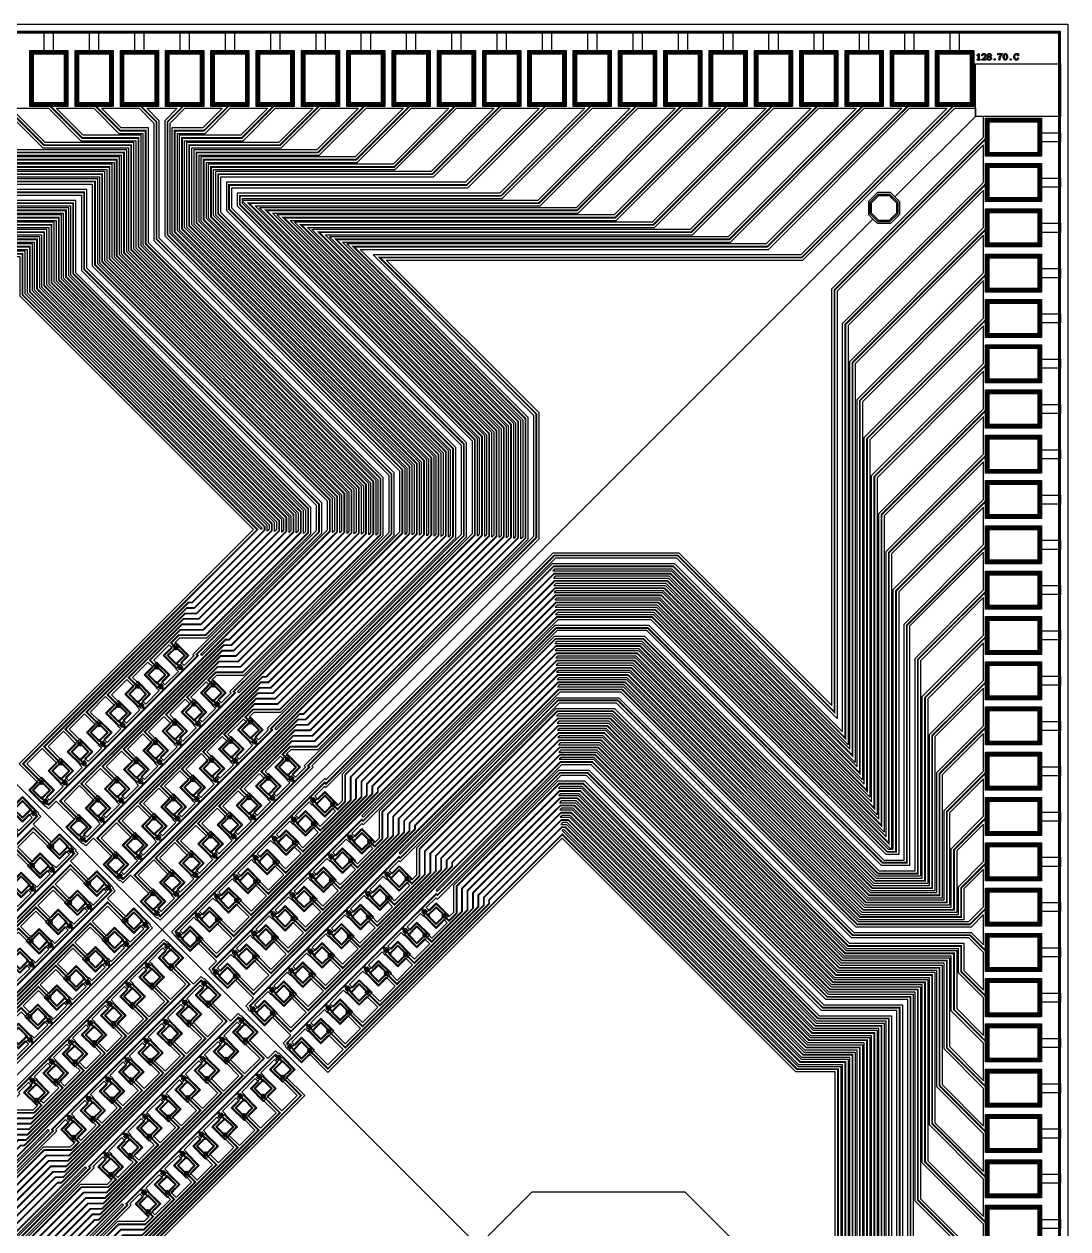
# Model space of a CAD drawing. Extents: x -87611 to 96139, y 77822 to 138139.
# Drawn here: x 64449 to 70210, y 82635 to 89287 of the extents above; entities that cross this region are included whole.
import ezdxf

# ---------------------------------------------------------------- set-up
doc = ezdxf.new("R2010")
doc.units = 0
doc.header["$MEASUREMENT"] = 0
doc.layers.get('0').update_dxf_attribs({"color": 6})
for name, color, linetype in [('L10D0 Abs', 4, 'Continuous'), ('L12D0 Etch', 190, 'Continuous'), ('L14D0 Au', 2, 'Continuous'), ('L15D0 PVIA', 7, 'Continuous'), ('L18D0 SU8', 7, 'Continuous'), ('L1D0 Plug', 200, 'Continuous'), ('L3D0 Base', 3, 'Continuous'), ('L4D0 Cntr', 1, 'Continuous'), ('L50D0 SiO2', 52, 'Continuous'), ('L7D0 DE', 42, 'Continuous'), ('L8D0 Wire', 5, 'Continuous'), ('L9D0 Cont', 30, 'Continuous')]:
    doc.layers.add(name, color=color, linetype=linetype)

# ---------------------------------------------------------------- blocks, each defined once
blk = doc.blocks.new('_128TRCE70')
at = {"layer": 'L14D0 Au'}
for points in [[(0, 0), (-1745.413, 1745.413), (-1447.5, 2043.326), (-1447.5, 2885.952), (-2043.326, 3481.778), (-2885.952, 3481.778), (-3183.865, 3183.865), (-3923.773, 3923.773), (-3898.57, 3948.975), (-3898.57, 4020.192), (-3948.975, 4070.598), (-4020.192, 4070.598), (-4045.395, 4045.395), (-4490, 4490), (-4490, 4535), (-4376.213, 4535), (-3557.601, 3716.388), (-785, 3716.388), (-785, 3499.154), (505.013, 2209.141), (-788.427, 915.701), (-685.896, 813.17), (-728.32, 770.746), (-664.68, 707.107), (-668.216, 703.571), (-644.174, 679.53), (-640.639, 683.065), (-625.79, 668.216), (-583.366, 710.64), (-480.835, 608.109), (-523.259, 565.685), (-459.619, 502.046), (-463.155, 498.51), (-439.113, 474.469), (-435.578, 478.004), (-420.729, 463.155), (-378.305, 505.579), (-275.774, 403.048), (-318.198, 360.624), (-254.558, 296.985), (-258.094, 293.449), (-234.052, 269.408), (-230.517, 272.943), (-215.668, 258.094), (-173.244, 300.518), (-70.713, 197.987), (-113.137, 155.563), (-49.497, 91.924), (-53.033, 88.388), (-28.991, 64.347), (-25.456, 67.882), (-10.607, 53.033), (834.386, 898.026), (827.315, 905.097), (2081.226, 2159.008), (2081.226, 2853.243), (1238.081, 3696.388), (3537.601, 3696.388), (4376.213, 4535), (4490, 4535), (4490, 4490), (4045.395, 4045.395), (4020.192, 4070.598), (3948.975, 4070.598), (3898.57, 4020.192), (3898.57, 3948.975), (3923.773, 3923.773)], [(547.44, 2209.141), (-755, 3511.58), (-755, 3746.388), (-3545.175, 3746.388), (-4333.787, 4535), (-4126.213, 4535), (-3347.601, 3756.388), (-745, 3756.388), (-745, 3515.722), (551.226, 2219.496), (551.226, 2212.927)], [(581.226, 2200.501), (581.226, 2231.922), (-715, 3528.149), (-715, 3786.388), (-3335.175, 3786.388), (-4083.787, 4535), (-3876.213, 4535), (-3137.601, 3796.388), (-705, 3796.388), (-705, 3532.291), (591.226, 2236.064), (591.226, 2210.501)], [(621.226, 2198.075), (621.226, 2248.491), (-675, 3544.717), (-675, 3826.388), (-3125.175, 3826.388), (-3833.787, 4535), (-3626.213, 4535), (-2927.601, 3836.388), (-665, 3836.388), (-665, 3548.859), (631.226, 2252.633), (631.226, 2208.075)], [(661.226, 2195.648), (661.226, 2265.059), (-635, 3561.286), (-635, 3866.388), (-2915.175, 3866.388), (-3583.787, 4535), (-3376.213, 4535), (-2717.601, 3876.388), (-625, 3876.388), (-625, 3565.428), (671.226, 2269.202), (671.226, 2205.648)], [(701.226, 2193.222), (701.226, 2281.628), (-595, 3577.854), (-595, 3906.388), (-2705.175, 3906.388), (-3333.787, 4535), (-3126.213, 4535), (-2507.601, 3916.388), (-585, 3916.388), (-585, 3581.997), (711.226, 2285.77), (711.226, 2203.222)], [(741.226, 2190.795), (741.226, 2298.197), (-555, 3594.423), (-555, 3946.388), (-2495.175, 3946.388), (-3083.787, 4535), (-2876.213, 4535), (-2297.601, 3956.388), (-545, 3956.388), (-545, 3598.565), (751.226, 2302.339), (751.226, 2200.795)], [(781.226, 2188.369), (781.226, 2314.765), (-515, 3610.991), (-515, 3986.388), (-2285.175, 3986.388), (-2833.787, 4535), (-2626.213, 4535), (-2087.601, 3996.388), (-505, 3996.388), (-505, 3615.134), (791.226, 2318.907), (791.226, 2198.369)], [(121.976, 1458.408), (104.298, 1476.085), (141.421, 1513.209), (77.782, 1576.848), (77.779, 1576.846), (70.708, 1583.917), (97.954, 1611.163), (246.447, 1611.163), (821.226, 2185.943), (821.226, 2331.334), (-475, 3627.56), (-475, 4026.388), (-2075.175, 4026.388), (-2583.787, 4535), (-2376.213, 4535), (-1897.601, 4056.388), (-445, 4056.388), (-445, 3639.986), (851.226, 2343.76), (851.226, 2201.8), (169.706, 1520.28), (176.777, 1513.209)], [(219.203, 1513.209), (212.132, 1520.28), (881.226, 2189.374), (881.226, 2356.186), (-415, 3652.413), (-415, 4086.388), (-1885.175, 4086.388), (-2333.787, 4535), (-2126.213, 4535), (-1707.601, 4116.388), (-385, 4116.388), (-385, 3664.839), (911.226, 2368.613), (911.226, 2205.232)], [(941.226, 2192.805), (941.226, 2381.039), (-355, 3677.266), (-355, 4146.388), (-1695.175, 4146.388), (-2083.787, 4535), (-1876.213, 4535), (-1497.601, 4156.388), (-345, 4156.388), (-345, 3681.408), (951.226, 2385.181), (951.226, 2202.805)], [(981.226, 2190.379), (981.226, 2397.608), (-315, 3693.834), (-315, 4186.388), (-1485.175, 4186.388), (-1833.787, 4535), (-1626.213, 4535), (-1287.601, 4196.388), (-305, 4196.388), (-305, 3697.976), (991.226, 2401.75), (991.226, 2200.379)], [(1021.226, 2187.953), (1021.226, 2414.176), (-275, 3710.403), (-275, 4226.388), (-1275.175, 4226.388), (-1583.787, 4535), (-1376.213, 4535), (-1077.601, 4236.388), (-265, 4236.388), (-265, 3714.545), (1031.226, 2418.318), (1031.226, 2197.953)], [(1061.226, 2185.526), (1061.226, 2430.745), (-235, 3726.971), (-235, 4266.388), (-1065.175, 4266.388), (-1333.787, 4535), (-1126.213, 4535), (-867.601, 4276.388), (-225, 4276.388), (-225, 3731.113), (1071.226, 2434.887), (1071.226, 2195.526)], [(1101.226, 2183.1), (1101.226, 2447.313), (-195, 3743.54), (-195, 4306.388), (-855.175, 4306.388), (-1083.787, 4535), (-876.213, 4535), (-657.601, 4316.388), (-185, 4316.388), (-185, 3747.682), (1111.226, 2451.456), (1111.226, 2193.1)], [(1141.226, 2180.673), (1141.226, 2463.882), (-155, 3760.108), (-155, 4346.388), (-645.175, 4346.388), (-833.787, 4535), (-626.213, 4535), (-447.601, 4356.388), (-145, 4356.388), (-145, 3764.251), (1151.226, 2468.024), (1151.226, 2190.673)], [(1181.226, 2178.247), (1181.226, 2480.45), (-115, 3776.677), (-115, 4386.388), (-435.175, 4386.388), (-583.787, 4535), (-376.213, 4535), (-237.601, 4396.388), (-105, 4396.388), (-105, 3780.819), (1191.226, 2484.593), (1191.226, 2188.247)], [(327.037, 1253.347), (309.359, 1271.024), (346.482, 1308.148), (282.843, 1371.787), (282.84, 1371.785), (275.769, 1378.856), (303.015, 1406.102), (451.508, 1406.102), (1221.226, 2175.821), (1221.226, 2497.019), (-75, 3793.245), (-75, 4426.388), (-225.175, 4426.388), (-333.787, 4535), (-126.213, 4535), (-45, 4453.787), (-45, 3805.672), (1251.226, 2509.445), (1251.226, 2191.678), (374.767, 1315.219), (381.838, 1308.148)], [(424.264, 1308.148), (417.193, 1315.219), (1281.226, 2179.252), (1281.226, 2521.872), (-15, 3818.098), (-15, 4466.213), (-83.787, 4535), (83.787, 4535), (15, 4466.213), (15, 3830.525), (1311.226, 2534.298), (1311.226, 2195.11)], [(1341.226, 2182.684), (1341.226, 2546.725), (45, 3842.951), (45, 4453.787), (126.213, 4535), (333.787, 4535), (225.175, 4426.388), (55, 4426.388), (55, 3847.093), (1351.226, 2550.867), (1351.226, 2192.684)], [(1381.226, 2180.257), (1381.226, 2563.293), (85, 3859.52), (85, 4396.388), (237.601, 4396.388), (376.213, 4535), (583.787, 4535), (435.175, 4386.388), (95, 4386.388), (95, 3863.662), (1391.226, 2567.435), (1391.226, 2190.257)], [(1421.226, 2177.831), (1421.226, 2579.862), (125, 3876.088), (125, 4356.388), (447.601, 4356.388), (626.213, 4535), (833.787, 4535), (645.175, 4346.388), (135, 4346.388), (135, 3880.23), (1431.226, 2584.004), (1431.226, 2187.831)], [(1461.226, 2175.404), (1461.226, 2596.43), (165, 3892.657), (165, 4316.388), (657.601, 4316.388), (876.213, 4535), (1083.787, 4535), (855.175, 4306.388), (175, 4306.388), (175, 3896.799), (1471.226, 2600.572), (1471.226, 2185.404)], [(1501.226, 2172.978), (1501.226, 2612.999), (205, 3909.225), (205, 4276.388), (867.601, 4276.388), (1126.213, 4535), (1333.787, 4535), (1065.175, 4266.388), (215, 4266.388), (215, 3913.367), (1511.226, 2617.141), (1511.226, 2182.978)], [(1541.226, 2170.551), (1541.226, 2629.567), (245, 3925.794), (245, 4236.388), (1077.601, 4236.388), (1376.213, 4535), (1583.787, 4535), (1275.175, 4226.388), (255, 4226.388), (255, 3929.936), (1551.226, 2633.709), (1551.226, 2180.551)], [(1581.226, 2168.125), (1581.226, 2646.136), (285, 3942.362), (285, 4196.388), (1287.601, 4196.388), (1626.213, 4535), (1833.787, 4535), (1485.175, 4186.388), (295, 4186.388), (295, 3946.504), (1591.226, 2650.278), (1591.226, 2178.125)], [(532.098, 1048.286), (514.42, 1065.963), (551.543, 1103.087), (487.904, 1166.726), (487.901, 1166.724), (480.83, 1173.795), (508.076, 1201.041), (656.569, 1201.041), (1621.226, 2165.699), (1621.226, 2662.704), (325, 3958.931), (325, 4156.388), (1497.601, 4156.388), (1876.213, 4535), (2083.787, 4535), (1675.175, 4126.388), (355, 4126.388), (355, 3971.357), (1651.226, 2675.131), (1651.226, 2181.557), (579.828, 1110.158), (586.899, 1103.087)], [(629.325, 1103.087), (622.254, 1110.158), (1681.226, 2169.13), (1681.226, 2687.557), (385, 3983.784), (385, 4096.388), (1687.601, 4096.388), (2126.213, 4535), (2333.787, 4535), (1865.175, 4066.388), (415, 4066.388), (415, 3996.21), (1711.226, 2699.984), (1711.226, 2184.988)], [(445, 4026.388), (445, 4036.388), (1877.601, 4036.388), (2376.213, 4535), (2583.787, 4535), (2075.175, 4026.388)], [(1781.226, 2170.135), (1781.226, 2728.979), (513.817, 3996.388), (2087.601, 3996.388), (2626.213, 4535), (2833.787, 4535), (2285.175, 3986.388), (537.959, 3986.388), (1791.226, 2733.121), (1791.226, 2180.135)], [(1821.226, 2167.709), (1821.226, 2745.547), (610.386, 3956.388), (2297.601, 3956.388), (2876.213, 4535), (3083.787, 4535), (2495.175, 3946.388), (634.528, 3946.388), (1831.226, 2749.689), (1831.226, 2177.709)], [(737.159, 843.225), (719.481, 860.903), (756.604, 898.026), (692.965, 961.665), (692.962, 961.663), (685.891, 968.734), (713.137, 995.98), (861.63, 995.98), (2021.226, 2155.577), (2021.226, 2828.39), (1093.229, 3756.388), (3347.601, 3756.388), (4126.213, 4535), (4333.787, 4535), (3525.175, 3726.388), (1165.655, 3726.388), (2051.226, 2840.816), (2051.226, 2171.435), (784.889, 905.097), (791.96, 898.026)], [(1861.226, 2165.282), (1861.226, 2762.116), (706.954, 3916.388), (2507.601, 3916.388), (3126.213, 4535), (3333.787, 4535), (2705.175, 3906.388), (731.097, 3906.388), (1871.226, 2766.258), (1871.226, 2175.282)], [(1901.226, 2162.856), (1901.226, 2778.684), (803.523, 3876.388), (2717.601, 3876.388), (3376.213, 4535), (3583.787, 4535), (2915.175, 3866.388), (827.665, 3866.388), (1911.226, 2782.826), (1911.226, 2172.856)], [(1941.226, 2160.43), (1941.226, 2795.253), (900.092, 3836.388), (2927.601, 3836.388), (3626.213, 4535), (3833.787, 4535), (3125.175, 3826.388), (924.234, 3826.388), (1951.226, 2799.395), (1951.226, 2170.43)], [(1981.226, 2158.003), (1981.226, 2811.821), (996.66, 3796.388), (3137.601, 3796.388), (3876.213, 4535), (4083.787, 4535), (3335.175, 3786.388), (1020.802, 3786.388), (1991.226, 2815.963), (1991.226, 2168.003)], [(1741.226, 2172.562), (1741.226, 2712.41), (445, 4008.637), (445, 4022.779), (1751.226, 2716.552), (1751.226, 2182.562)]]:
    blk.add_lwpolyline(points, close=True, dxfattribs=at)
at = {"layer": 'L3D0 Base', "const_width": 10}
for points in [[(-2375, 4555), (-1891.388, 4071.388), (-430, 4071.388), (-430, 3646.2), (866.226, 2349.973), (866.226, 2195.587), (190.919, 1520.28), (197.99, 1513.209)], [(-125, 4555), (-30, 4460), (-30, 3811.885), (1266.226, 2515.659), (1266.226, 2185.465), (395.98, 1315.219), (403.051, 1308.148)], [(2125, 4555), (1681.388, 4111.388), (370, 4111.388), (370, 3977.571), (1666.226, 2681.344), (1666.226, 2175.343), (601.041, 1110.158), (608.112, 1103.087)], [(4375, 4555), (3531.388, 3711.388), (1201.868, 3711.388), (2066.226, 2847.029), (2066.226, 2165.221), (806.102, 905.097), (813.173, 898.026)]]:
    blk.add_lwpolyline(points, dxfattribs=at)
at = {"layer": 'L8D0 Wire', "const_width": 10}
for points in [[(-4375, 4555), (-3551.388, 3731.388), (-770, 3731.388), (-770, 3505.367), (526.226, 2209.141), (144.462, 1827.376)], [(-4125, 4555), (-3341.388, 3771.388), (-730, 3771.388), (-730, 3521.936), (566.226, 2225.709), (566.226, 2206.714), (165.675, 1806.163)], [(-3875, 4555), (-3131.388, 3811.388), (-690, 3811.388), (-690, 3538.504), (606.226, 2242.278), (606.226, 2204.288), (178.101, 1776.163)], [(-3625, 4555), (-2921.388, 3851.388), (-650, 3851.388), (-650, 3555.073), (646.226, 2258.846), (646.226, 2201.861), (190.528, 1746.163)], [(-3375, 4555), (-2711.388, 3891.388), (-610, 3891.388), (-610, 3571.641), (686.226, 2275.415), (686.226, 2199.435), (202.954, 1716.163)], [(-3125, 4555), (-2501.388, 3931.388), (-570, 3931.388), (-570, 3588.21), (726.226, 2291.983), (726.226, 2197.009), (215.381, 1686.163)], [(-2875, 4555), (-2291.388, 3971.388), (-530, 3971.388), (-530, 3604.778), (766.226, 2308.552), (766.226, 2194.582), (227.807, 1656.163)], [(-2625, 4555), (-2081.388, 4011.388), (-490, 4011.388), (-490, 3621.347), (806.226, 2325.12), (806.226, 2192.156), (240.233, 1626.163)], [(-2125, 4555), (-1701.388, 4131.388), (-370, 4131.388), (-370, 3671.052), (926.226, 2374.826), (926.226, 2199.019), (349.523, 1622.315)], [(-1875, 4555), (-1491.388, 4171.388), (-330, 4171.388), (-330, 3687.621), (966.226, 2391.395), (966.226, 2196.592), (370.736, 1601.102)], [(-1625, 4555), (-1281.388, 4211.388), (-290, 4211.388), (-290, 3704.19), (1006.226, 2407.963), (1006.226, 2194.166), (383.162, 1571.102)], [(-1375, 4555), (-1071.388, 4251.388), (-250, 4251.388), (-250, 3720.758), (1046.226, 2424.532), (1046.226, 2191.739), (395.589, 1541.102)], [(-1125, 4555), (-861.388, 4291.388), (-210, 4291.388), (-210, 3737.327), (1086.226, 2441.1), (1086.226, 2189.313), (408.015, 1511.102)], [(-875, 4555), (-651.388, 4331.388), (-170, 4331.388), (-170, 3753.895), (1126.226, 2457.669), (1126.226, 2186.887), (420.442, 1481.102)], [(-625, 4555), (-441.388, 4371.388), (-130, 4371.388), (-130, 3770.464), (1166.226, 2474.237), (1166.226, 2184.46), (432.868, 1451.102)], [(-375, 4555), (-231.388, 4411.388), (-90, 4411.388), (-90, 3787.032), (1206.226, 2490.806), (1206.226, 2182.034), (445.294, 1421.102)], [(125, 4555), (30, 4460), (30, 3836.738), (1326.226, 2540.511), (1326.226, 2188.897), (554.584, 1417.254)], [(375, 4555), (231.388, 4411.388), (70, 4411.388), (70, 3853.306), (1366.226, 2557.08), (1366.226, 2186.47), (575.797, 1396.041)], [(625, 4555), (441.388, 4371.388), (110, 4371.388), (110, 3869.875), (1406.226, 2573.649), (1406.226, 2184.044), (588.223, 1366.041)], [(875, 4555), (651.388, 4331.388), (150, 4331.388), (150, 3886.444), (1446.226, 2590.217), (1446.226, 2181.618), (600.65, 1336.041)], [(1125, 4555), (861.388, 4291.388), (190, 4291.388), (190, 3903.012), (1486.226, 2606.786), (1486.226, 2179.191), (613.076, 1306.041)], [(1375, 4555), (1071.388, 4251.388), (230, 4251.388), (230, 3919.581), (1526.226, 2623.354), (1526.226, 2176.765), (625.503, 1276.041)], [(1625, 4555), (1281.388, 4211.388), (270, 4211.388), (270, 3936.149), (1566.226, 2639.923), (1566.226, 2174.338), (637.929, 1246.041)], [(1875, 4555), (1491.388, 4171.388), (310, 4171.388), (310, 3952.718), (1606.226, 2656.491), (1606.226, 2171.912), (650.355, 1216.041)], [(2375, 4555), (1871.388, 4051.388), (430, 4051.388), (430, 4002.423), (1726.226, 2706.197), (1726.226, 2178.775), (759.645, 1212.193)], [(2625, 4555), (2081.388, 4011.388), (477.604, 4011.388), (1766.226, 2722.765), (1766.226, 2176.348), (780.858, 1190.98)], [(2875, 4555), (2291.388, 3971.388), (574.173, 3971.388), (1806.226, 2739.334), (1806.226, 2173.922), (793.284, 1160.98)], [(3125, 4555), (2501.388, 3931.388), (670.741, 3931.388), (1846.226, 2755.902), (1846.226, 2171.496), (805.711, 1130.98)], [(3375, 4555), (2711.388, 3891.388), (767.31, 3891.388), (1886.226, 2772.471), (1886.226, 2169.069), (818.137, 1100.98)], [(3625, 4555), (2921.388, 3851.388), (863.878, 3851.388), (1926.226, 2789.04), (1926.226, 2166.643), (830.564, 1070.98)], [(3875, 4555), (3131.388, 3811.388), (960.447, 3811.388), (1966.226, 2805.608), (1966.226, 2164.216), (842.99, 1040.98)], [(4125, 4555), (3341.388, 3771.388), (1057.015, 3771.388), (2006.226, 2822.177), (2006.226, 2161.79), (855.416, 1010.98)]]:
    blk.add_lwpolyline(points, dxfattribs=at)
blk = doc.blocks.new('_128SUB_TRCE70')
at = {"layer": 'L14D0 Au'}
for points in [[(-40, 927.5), (-40, 980), (-130, 980), (-130, 979.997), (-155, 979.997), (-155, 1099.997), (-130, 1099.997), (-130, 1040), (-40, 1040), (-40, 1032.5), (-15, 1032.5), (-15, 927.5)], [(-40, 777.5), (-40, 830), (-130, 830), (-130, 829.997), (-170, 829.997), (-170, 949.997), (-130, 949.997), (-130, 890), (-40, 890), (-40, 882.5), (-15, 882.5), (-15, 777.5)], [(-40, 627.5), (-40, 680), (-130, 680), (-130, 679.997), (-185, 679.997), (-185, 799.997), (-130, 799.997), (-130, 740), (-40, 740), (-40, 732.5), (-15, 732.5), (-15, 627.5)], [(-40, 477.5), (-40, 530), (-130, 530), (-130, 529.997), (-200, 529.997), (-200, 649.997), (-130, 649.997), (-130, 590), (-40, 590), (-40, 582.5), (-15, 582.5), (-15, 477.5)], [(-40, 327.5), (-40, 380), (-130, 380), (-130, 379.997), (-215, 379.997), (-215, 499.997), (-130, 499.997), (-130, 440), (-40, 440), (-40, 432.5), (-15, 432.5), (-15, 327.5)], [(-40, 177.5), (-40, 230), (-130, 230), (-130, 229.997), (-230, 229.997), (-230, 349.997), (-130, 349.997), (-130, 290), (-40, 290), (-40, 282.5), (-15, 282.5), (-15, 177.5)], [(-40, 27.5), (-40, 80), (-130, 80), (-130, 79.997), (-245, 79.997), (-245, 199.997), (-130, 199.997), (-130, 140), (-40, 140), (-40, 132.5), (-15, 132.5), (-15, 27.5)]]:
    blk.add_lwpolyline(points, close=True, dxfattribs=at)
at = {"layer": 'L3D0 Base', "const_width": 10}
blk.add_lwpolyline([(0, 0), (0, 1170), (-10, 1170)], dxfattribs=at)
at = {"layer": 'L8D0 Wire', "const_width": 10}
for points in [[(-128.223, 64.997), (-260, 64.997), (-260, 1354.3)], [(-128.223, 214.997), (-245, 214.997), (-245, 1339.3), (-230, 1354.3), (-230, 1364.3)], [(-128.223, 364.997), (-230, 364.997), (-230, 1311.874), (-200, 1341.874), (-200, 1351.874)], [(-128.223, 514.997), (-215, 514.997), (-215, 1284.447), (-170, 1329.447), (-170, 1339.447)], [(-128.223, 664.997), (-200, 664.997), (-200, 1257.021), (-140, 1317.021), (-140, 1327.021)], [(-128.223, 814.997), (-185, 814.997), (-185, 1229.594), (-110, 1304.594), (-110, 1314.594)], [(-128.223, 964.997), (-170, 964.997), (-170, 1202.168), (-80, 1292.168), (-80, 1302.168)], [(-128.223, 1114.997), (-155, 1114.997), (-155, 1174.742), (-50, 1279.742), (-50, 1289.742)]]:
    blk.add_lwpolyline(points, dxfattribs=at)
blk = doc.blocks.new('PIX70')
at = {"layer": 'L3D0 Base'}
blk.add_lwpolyline([(-35, -35), (-35, 35), (35, 35), (35, -35)], close=True, dxfattribs=at)
at = {"layer": 'L4D0 Cntr'}
blk.add_lwpolyline([(-33, -33), (-33, 33), (33, 33), (33, -33)], close=True, dxfattribs=at)
at = {"layer": 'L7D0 DE'}
blk.add_lwpolyline([(-50, -50), (-50, 50), (50, 50), (50, -50)], close=True, dxfattribs=at)
blk = doc.blocks.new('PIX70A')
at = {"layer": 'L10D0 Abs'}
blk.add_lwpolyline([(-31, -31), (-31, 31), (31, 31), (31, -31)], close=True, dxfattribs=at)
at = {"linetype": 'Continuous'}
blk.add_blockref('PIX70', (0, 0), dxfattribs=at)
blk = doc.blocks.new('_PRBE_BTM')
at = {"layer": 'L1D0 Plug'}
blk.add_lwpolyline([(-25, -12.5), (-25, 12.5), (-11, 12.5), (-11, -12.5)], close=True, dxfattribs=at)
at = {"layer": 'L3D0 Base'}
for points in [[(-55, 2.5), (-45, 2.5), (-45, -2.5), (-55, -2.5)], [(-3.75, -5), (-8.75, -2.5), (-45, -2.5), (-45, 2.5), (-8.75, 2.5), (-3.75, 5), (0, 5), (0, -5)]]:
    blk.add_lwpolyline(points, close=True, dxfattribs=at)
at = {"layer": 'L9D0 Cont'}
blk.add_lwpolyline([(-20, -6.5), (-20, 6.5), (-16, 6.5), (-16, -6.5)], close=True, dxfattribs=at)
blk = doc.blocks.new('_128PRBE_TOP')
at = {"layer": 'L50D0 SiO2', "linetype": 'Continuous'}
blk.add_lwpolyline([(3.223, 10), (18.223, 10), (18.223, -10), (3.223, -10)], close=True, dxfattribs=at)
at = {"layer": 'L8D0 Wire'}
for points in [[(0, 5), (3.75, 5), (8.223, 0), (8.223, -5), (7.5, -5), (0, -5)], [(23.223, 0), (8.223, 0), (8.223, -5), (23.223, -5)]]:
    blk.add_lwpolyline(points, close=True, dxfattribs=at)
blk = doc.blocks.new('_128SUB70A')
at = {"linetype": 'Continuous'}
for name, p in [('_128SUB_TRCE70', (260, -1354.3)), ('PIX70A', (175, -269.3)), ('_128PRBE_TOP', (131.777, -239.303)), ('_PRBE_BTM', (255, -299.3)), ('PIX70A', (175, -419.3)), ('_128PRBE_TOP', (131.777, -389.303)), ('_PRBE_BTM', (255, -449.3)), ('PIX70A', (175, -569.3)), ('_128PRBE_TOP', (131.777, -539.303)), ('_PRBE_BTM', (255, -599.3)), ('PIX70A', (175, -719.3)), ('_128PRBE_TOP', (131.777, -689.303)), ('_PRBE_BTM', (255, -749.3)), ('PIX70A', (175, -869.3)), ('_128PRBE_TOP', (131.777, -839.303)), ('_PRBE_BTM', (255, -899.3)), ('PIX70A', (175, -1019.3)), ('_128PRBE_TOP', (131.777, -989.303)), ('_PRBE_BTM', (255, -1049.3)), ('PIX70A', (175, -1169.3)), ('_128PRBE_TOP', (131.777, -1139.303)), ('_PRBE_BTM', (255, -1199.3)), ('PIX70A', (175, -1319.3)), ('_128PRBE_TOP', (131.777, -1289.303)), ('_PRBE_BTM', (255, -1349.3))]:
    blk.add_blockref(name, p, dxfattribs=at)
blk = doc.blocks.new('128PAD')
at = {"layer": 'L14D0 Au'}
blk.add_lwpolyline([(-90, 10), (-90, 290), (90, 290), (90, 10)], close=True, dxfattribs=at)
at = {"layer": 'L15D0 PVIA'}
blk.add_lwpolyline([(-85, 15), (-85, 285), (85, 285), (85, 15)], close=True, dxfattribs=at)
at = {"layer": 'L3D0 Base'}
for points in [[(-25, 300), (-25, 410), (25, 410), (25, 300)], [(-100, 0), (-100, 300), (100, 300), (100, 0)]]:
    blk.add_lwpolyline(points, close=True, dxfattribs=at)
at = {"layer": 'L4D0 Cntr'}
blk.add_lwpolyline([(-95, 5), (-95, 295), (95, 295), (95, 5)], close=True, dxfattribs=at)
at = {"layer": 'L8D0 Wire'}
blk.add_lwpolyline([(-105, -5), (-105, 305), (105, 305), (105, -5)], close=True, dxfattribs=at)
blk = doc.blocks.new('_128PADS')
for p in [(-4375, 4550), (-4125, 4550), (-3875, 4550), (-3625, 4550), (-3375, 4550), (-3125, 4550), (-2875, 4550), (-2625, 4550), (-2375, 4550), (-2125, 4550), (-1875, 4550), (-1625, 4550), (-1375, 4550), (-1125, 4550), (-875, 4550), (-625, 4550), (-375, 4550), (-125, 4550), (125, 4550), (375, 4550), (625, 4550), (875, 4550), (1125, 4550), (1375, 4550), (1625, 4550)]:
    blk.add_blockref('128PAD', p)
at = {"rotation": 90}
for p in [(-4550, 4375), (-4550, 4125), (-4550, 3875), (-4550, 3625), (-4550, 3375), (-4550, 3125), (-4550, 2875), (-4550, 2625), (-4550, 2375), (-4550, 2125), (-4550, 1875), (-4550, 1625), (-4550, 1375), (-4550, 1125), (-4550, 875), (-4550, 625), (-4550, 375), (-4550, 125), (-4550, -125), (-4550, -375), (-4550, -625)]:
    blk.add_blockref('128PAD', p, dxfattribs=at)
blk = doc.blocks.new('_SU8_POST')
at = {"layer": 'L18D0 SU8'}
blk.add_lwpolyline([(-28.5, -68.5), (-68.5, -28.5), (-68.5, 28.5), (-28.5, 68.5), (28.5, 68.5), (68.5, 28.5), (68.5, -28.5), (28.5, -68.5)], close=True, dxfattribs=at)
at = {"layer": 'L3D0 Base'}
blk.add_lwpolyline([(-31.5, -76), (-76, -31.5), (-76, 31.5), (-31.5, 76), (31.5, 76), (76, 31.5), (76, -31.5), (31.5, -76)], close=True, dxfattribs=at)
blk = doc.blocks.new('$128_70_C')
at = {"layer": 'L12D0 Etch'}
blk.add_lwpolyline([(0, 0), (0, 9950), (50, 9950), (50, 50), (9950, 50), (9950, 9950), (0, 9950), (0, 10000), (10000, 10000), (10000, 0)], close=True, dxfattribs=at)
at = {"layer": 'L14D0 Au'}
blk.add_lwpolyline([(9490, 9490), (9490, 9780), (9960, 9780), (9960, 9490)], close=True, dxfattribs=at)
at = {"layer": 'L3D0 Base'}
for points in [[(0, 0), (0, 9960), (40, 9960), (40, 40), (9960, 40), (9960, 9960), (0, 9960), (0, 10000), (10000, 10000), (10000, 0)], [(9500.619, 9800.886), (9498.113, 9802.974), (9500.619, 9805.272), (9505.215, 9805.272), (9505.215, 9828.248), (9497.695, 9828.457), (9500.202, 9830.546), (9503.544, 9832.426), (9505.841, 9835.977), (9507.93, 9837.648), (9510.019, 9834.932), (9510.019, 9805.272), (9515.658, 9805.272), (9516.703, 9804.645), (9517.12, 9802.974), (9514.405, 9800.886)], [(9499.993, 9826.159), (9497.695, 9828.457), (9505.215, 9828.248), (9501.037, 9826.368)], [(9527.355, 9824.28), (9525.475, 9825.115), (9524.431, 9827.622), (9525.475, 9832.008), (9527.564, 9834.723), (9531.324, 9837.021), (9535.71, 9837.648), (9540.305, 9837.021), (9544.274, 9834.932), (9544.692, 9834.514), (9535.292, 9833.261), (9531.742, 9832.217), (9529.444, 9829.501), (9530.071, 9827.413), (9529.235, 9825.115)], [(9527.146, 9800.886), (9524.431, 9803.183), (9525.475, 9805.063), (9537.59, 9815.716), (9541.35, 9819.684), (9543.439, 9823.444), (9543.647, 9825.951), (9542.394, 9830.337), (9541.35, 9831.381), (9537.172, 9833.052), (9535.292, 9833.261), (9544.692, 9834.514), (9547.407, 9830.755), (9548.243, 9826.159), (9548.243, 9825.951), (9547.616, 9821.773), (9545.527, 9817.804), (9542.185, 9814.045), (9539.261, 9811.329), (9537.381, 9809.867), (9533.413, 9806.316), (9532.159, 9805.272), (9548.243, 9805.063), (9548.243, 9803.601), (9547.825, 9801.512), (9545.736, 9800.886)], [(9548.243, 9805.063), (9532.159, 9805.272), (9543.647, 9805.272), (9544.065, 9807.361), (9546.154, 9807.987), (9548.034, 9807.361)], [(9557.224, 9803.601), (9554.3, 9807.361), (9553.673, 9811.329), (9554.927, 9815.716), (9555.553, 9816.76), (9559.104, 9819.684), (9565.997, 9818.013), (9561.611, 9816.969), (9560.566, 9816.133), (9558.269, 9811.956), (9558.269, 9811.329), (9559.94, 9807.152), (9560.566, 9806.734), (9564.535, 9804.645), (9565.997, 9804.645)], [(9565.997, 9800.259), (9561.402, 9800.886), (9557.642, 9803.183), (9557.224, 9803.601), (9565.997, 9804.645), (9570.383, 9805.899), (9571.428, 9806.734), (9573.725, 9810.703), (9573.725, 9811.329), (9572.054, 9815.507), (9571.637, 9816.133), (9567.668, 9818.013), (9565.997, 9818.013), (9559.104, 9819.684), (9560.357, 9820.311), (9556.389, 9823.026), (9555.971, 9823.653), (9554.3, 9828.039), (9555.553, 9832.217), (9557.642, 9834.723), (9565.997, 9833.261), (9561.611, 9832.008), (9560.984, 9831.59), (9559.104, 9827.83), (9561.193, 9824.071), (9565.37, 9822.609), (9565.997, 9822.609), (9572.472, 9820.729), (9571.637, 9820.311), (9575.605, 9817.804), (9576.441, 9816.76), (9578.321, 9812.374), (9578.321, 9811.329), (9577.485, 9806.943), (9574.77, 9803.601), (9571.01, 9801.094), (9566.624, 9800.259)], [(9572.472, 9820.729), (9565.997, 9822.609), (9570.383, 9823.653), (9571.01, 9824.071), (9572.89, 9827.83), (9571.01, 9831.59), (9566.833, 9833.261), (9565.997, 9833.261), (9557.642, 9834.723), (9561.611, 9837.021), (9565.997, 9837.648), (9570.592, 9837.021), (9574.352, 9834.723), (9577.067, 9830.964), (9577.694, 9828.039), (9576.023, 9823.653)], [(9595.657, 9800.886), (9592.942, 9801.93), (9591.689, 9804.854), (9592.942, 9807.778), (9595.657, 9809.032), (9598.373, 9807.778), (9599.417, 9804.854), (9598.373, 9802.139)], [(9621.976, 9800.259), (9619.678, 9803.183), (9619.678, 9803.392), (9620.096, 9808.196), (9620.305, 9809.241), (9621.14, 9813.836), (9621.767, 9816.342), (9623.229, 9820.729), (9625.109, 9824.697), (9627.615, 9828.666), (9630.539, 9832.426), (9630.539, 9832.635), (9612.785, 9832.635), (9612.785, 9835.141), (9612.994, 9836.603), (9613.621, 9837.439), (9615.083, 9838.065), (9617.171, 9837.021), (9636.179, 9837.021), (9637.223, 9836.394), (9637.641, 9834.723), (9637.432, 9833.679), (9636.388, 9832.426), (9633.255, 9828.875), (9633.046, 9828.666), (9630.539, 9824.906), (9629.286, 9822.609), (9627.406, 9818.64), (9625.944, 9813.836), (9624.9, 9809.241), (9624.482, 9804.228), (9624.482, 9802.974), (9623.647, 9800.886)], [(9615.083, 9829.919), (9613.621, 9830.337), (9612.994, 9831.381), (9612.785, 9832.635), (9617.589, 9832.635), (9616.963, 9830.546)], [(9647.458, 9804.228), (9646.414, 9805.481), (9644.325, 9809.449), (9643.072, 9814.045), (9642.863, 9819.058), (9643.281, 9824.071), (9644.534, 9828.666), (9646.414, 9832.217), (9649.756, 9835.977), (9653.516, 9837.648), (9654.769, 9837.648), (9658.737, 9836.603), (9662.288, 9833.679), (9654.769, 9833.261), (9651.218, 9831.59), (9649.756, 9829.501), (9648.085, 9825.324), (9647.458, 9820.311), (9647.458, 9819.475), (9647.876, 9814.462), (9649.129, 9810.076), (9649.547, 9809.032), (9652.68, 9805.272), (9654.769, 9804.645)], [(9654.769, 9800.259), (9650.8, 9801.303), (9647.458, 9804.228), (9654.769, 9804.645), (9658.32, 9806.316), (9660.2, 9809.032), (9661.662, 9813.209), (9662.288, 9818.222), (9662.288, 9819.475), (9661.871, 9824.697), (9660.408, 9828.875), (9660.2, 9829.501), (9656.858, 9832.843), (9654.769, 9833.261), (9662.288, 9833.679), (9663.333, 9832.426), (9665.421, 9828.457), (9666.466, 9823.862), (9666.884, 9818.849), (9666.466, 9813.836), (9665.213, 9809.241), (9663.333, 9805.481), (9659.991, 9801.93), (9656.231, 9800.259)], [(9684.429, 9800.886), (9681.923, 9801.93), (9680.669, 9804.854), (9681.714, 9807.778), (9684.429, 9809.032), (9687.144, 9807.778), (9688.398, 9804.854), (9687.353, 9802.139)], [(9707.196, 9803.601), (9705.525, 9805.481), (9703.228, 9809.449), (9701.975, 9814.045), (9701.348, 9819.058), (9701.975, 9824.071), (9703.228, 9828.457), (9705.525, 9832.217), (9708.867, 9835.768), (9712.836, 9837.439), (9715.134, 9837.648), (9719.52, 9836.812), (9722.235, 9835.141), (9726.622, 9834.932), (9715.343, 9833.261), (9711.374, 9832.008), (9708.867, 9829.084), (9706.988, 9825.115), (9706.152, 9820.311), (9706.152, 9819.058), (9706.779, 9813.836), (9708.241, 9809.658), (9708.867, 9808.823), (9712.418, 9805.481), (9715.343, 9804.645)], [(9715.134, 9800.259), (9710.956, 9801.094), (9707.196, 9803.601), (9715.343, 9804.645), (9719.729, 9806.107), (9721.818, 9809.867), (9722.027, 9811.329), (9724.324, 9813.418), (9726.622, 9811.12), (9725.786, 9806.734), (9723.489, 9803.601), (9719.729, 9801.094)], [(9724.324, 9824.071), (9722.862, 9824.28), (9722.235, 9825.115), (9722.027, 9826.159), (9720.147, 9830.755), (9719.52, 9831.381), (9715.551, 9833.261), (9715.343, 9833.261), (9726.622, 9834.932), (9726.622, 9825.533), (9725.995, 9824.488)], [(9726.622, 9834.932), (9722.235, 9835.141), (9722.444, 9835.768), (9722.653, 9836.185), (9722.653, 9836.394), (9724.742, 9837.648)]]:
    blk.add_lwpolyline(points, close=True, dxfattribs=at)
at = {"layer": 'L4D0 Cntr'}
blk.add_lwpolyline([(0, 0), (0, 9955), (45, 9955), (45, 45), (9955, 45), (9955, 9955), (0, 9955), (0, 10000), (10000, 10000), (10000, 0)], close=True, dxfattribs=at)
at = {"layer": 'L7D0 DE'}
blk.add_lwpolyline([(0, 0), (0, 9960), (40, 9960), (40, 40), (9960, 40), (9960, 9960), (0, 9960), (0, 10000), (10000, 10000), (10000, 0)], close=True, dxfattribs=at)
for name, p, rotation in [('_128PADS', (5000, 5000), 270), ('_SU8_POST', (8984.584, 8984.584), 135), ('_128SUB70A', (5144.462, 6827.376), 315), ('_128SUB70A', (5349.523, 6622.315), 315), ('_128SUB70A', (5554.584, 6417.254), 315), ('_128SUB70A', (5759.645, 6212.193), 315), ('_128TRCE70', (5000, 5000), 180), ('_128SUB70A', (4240.355, 3787.807), 135), ('_128SUB70A', (4445.416, 3582.746), 135), ('_128SUB70A', (4650.477, 3377.685), 135), ('_128SUB70A', (4855.538, 3172.624), 135)]:
    blk.add_blockref(name, p, dxfattribs=dict(rotation=rotation))
blk.add_blockref('_128TRCE70', (5000, 5000))
at = {"yscale": -1}
for name, p, rotation in [('_128TRCE70', (5000, 5000), 270), ('_128TRCE70', (5000, 5000), 90), ('_128SUB70A', (6212.193, 5759.645), 135), ('_128SUB70A', (3172.624, 4855.538), 315), ('_128SUB70A', (6417.254, 5554.584), 135), ('_128SUB70A', (3377.685, 4650.477), 315), ('_128SUB70A', (6622.315, 5349.523), 135), ('_128SUB70A', (3582.746, 4445.416), 315), ('_128SUB70A', (6827.376, 5144.462), 135), ('_128SUB70A', (3787.807, 4240.355), 315)]:
    blk.add_blockref(name, p, dxfattribs=dict(at, rotation=rotation))

msp = doc.modelspace()

# ---------------------------------------------------------------- block references
at = {"linetype": 'Continuous'}
msp.add_blockref('$128_70_C', (60210.4, 79287), dxfattribs=at)

doc.saveas('drawing.dxf')
